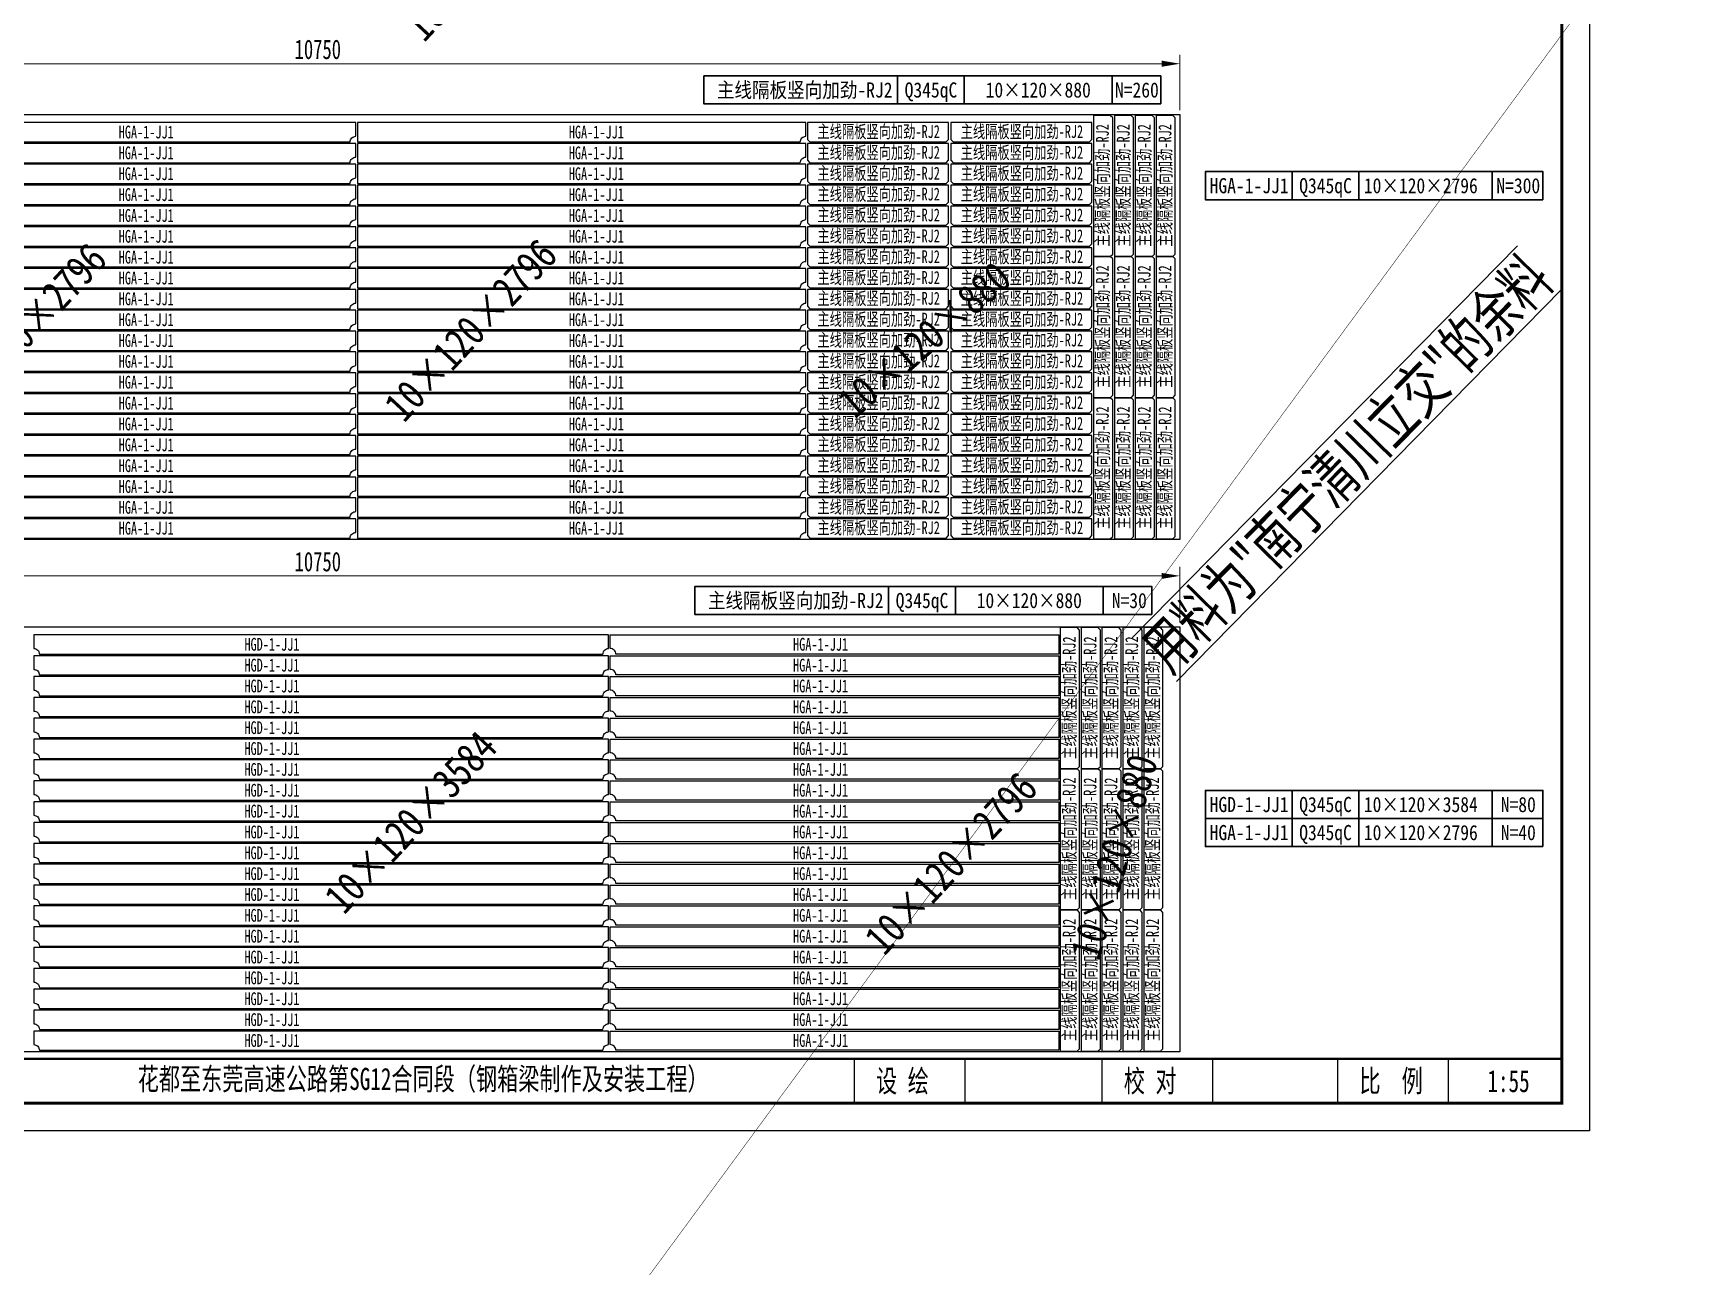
# Model space of a CAD drawing. Extents: x 1629247 to 2251351, y -601856 to -65897.
# Drawn here: x 1905212 to 1915481, y -412824 to -405136 of the extents above; entities that cross this region are included whole.
import ezdxf
from ezdxf.enums import TextEntityAlignment as Align

# ---------------------------------------------------------------- set-up
doc = ezdxf.new("R2010")
doc.units = 0
doc.header["$LTSCALE"] = 2
doc.header["$MEASUREMENT"] = 0
doc.header["$PDMODE"] = 35
doc.header["$PDSIZE"] = 50
doc.layers.get('0').update_dxf_attribs({"linetype": 'CONTINUOUS'})
doc.layers.get('Defpoints').update_dxf_attribs({"linetype": 'CONTINUOUS'})
doc.layers.add('1图框轮廓', color=7, linetype='CONTINUOUS', lineweight=35)
doc.layers.add('A3', color=7, linetype='CONTINUOUS')
doc.styles.add('仿宋', font='仿宋_GB2312_1.ttf', dxfattribs={"width": 0.7})
doc.dimstyles.new('标准标注样式-45', dxfattribs={"dimscale": 45, "dimtxt": 2.7, "dimasz": 2.5, "dimexe": 1.25, "dimexo": 0.625, "dimtad": 1, "dimdec": 0, "dimdsep": 46, "dimtxsty": '仿宋', "dimcen": 2.5, "dimclrd": 3, "dimclre": 3, "dimclrt": 4, "dimazin": 0, "dimtfac": 1, "dimtdec": 0, "dimtmove": 0, "dimatfit": 3, "dimfxl": 1.25, "dimlwd": 13, "dimlwe": 13, "dimarcsym": 0})

# ---------------------------------------------------------------- blocks, each defined once
blk = doc.blocks.new('tukuangA4-')
at = {"layer": 'A3'}
for p, q in [((10266, 173), (10266, 449)), ((10957, 173), (10957, 449)), ((11811, 173), (11811, 449)), ((12502, 173), (12502, 449)), ((13280, 173), (13280, 449)), ((13971, 173), (13971, 449))]:
    blk.add_line(p, q, dxfattribs=at)
blk.add_lwpolyline([(14850, 10500), (14850, 0), (0, 0), (0, 10500)], close=True, dxfattribs=at)
for points, const_width in [([(882, 10327), (14677, 10327), (14677, 173), (882, 173), (882, 10327)], 17.3), ([(882, 449), (14677, 449)], 13.8)]:
    blk.add_lwpolyline(points, dxfattribs=dict(at, const_width=const_width))
at = {"layer": 'A3', "color": 7, "linetype": 'Continuous', "style": '仿宋', "width": 0.7}
for s, p in [('花都至东莞高速公路第SG12合同段（钢箱梁制作及安装工程）', (5798, 255)), ('设 绘', (10401, 242)), ('校 对', (11946, 242)), ('比  例', (13415, 242))]:
    blk.add_text(s, height=138.1, dxfattribs=at).set_placement(p)
blk = doc.blocks.new('*D224')
at = {"color": 3, "lineweight": 13, "ltscale": 3}
for p, q in [((1901613, -405617), (1901613, -405272)), ((1912363, -405617), (1912363, -405272))]:
    blk.add_line(p, q, dxfattribs=at)
at = {"color": 3, "linetype": 'ByBlock', "lineweight": 13, "ltscale": 3}
blk.add_line((1901725, -405328), (1912250, -405328), dxfattribs=at)
at = {"color": 3, "ltscale": 3}
for points in [[(1901725, -405309), (1901725, -405347), (1901613, -405328)], [(1912250, -405309), (1912250, -405347), (1912363, -405328)]]:
    blk.add_solid(points, dxfattribs=at)
at = {"layer": 'Defpoints', "color": 0, "ltscale": 3}
for p in [(1912363, -405328), (1901613, -405645), (1912363, -405645)]:
    blk.add_point(p, dxfattribs=at)
at = {"color": 4, "ltscale": 3, "insert": (1906988, -405239), "char_height": 121.5, "attachment_point": 5, "style": '仿宋'}
blk.add_mtext('10750', dxfattribs=at)
blk = doc.blocks.new('*D226')
at = {"color": 3, "lineweight": 13, "ltscale": 3}
for p, q in [((1901613, -408811), (1901613, -408465)), ((1912363, -408811), (1912363, -408465))]:
    blk.add_line(p, q, dxfattribs=at)
at = {"color": 3, "linetype": 'ByBlock', "lineweight": 13, "ltscale": 3}
blk.add_line((1901725, -408521), (1912250, -408521), dxfattribs=at)
at = {"color": 3, "ltscale": 3}
for points in [[(1901725, -408503), (1901725, -408540), (1901613, -408521)], [(1912250, -408503), (1912250, -408540), (1912363, -408521)]]:
    blk.add_solid(points, dxfattribs=at)
at = {"layer": 'Defpoints', "color": 0, "ltscale": 3}
for p in [(1912363, -408521), (1901613, -408839), (1912363, -408839)]:
    blk.add_point(p, dxfattribs=at)
at = {"color": 4, "ltscale": 3, "insert": (1906988, -408433), "char_height": 121.5, "attachment_point": 5, "style": '仿宋'}
blk.add_mtext('10750', dxfattribs=at)

msp = doc.modelspace()

# ---------------------------------------------------------------- linework, layer by layer
at = {"color": 8, "ltscale": 3, "const_width": 3}
msp.add_lwpolyline([(1907608.1, -366288.8), (1975235.2, -322884.8), (1884585.6, -446157.3)], dxfattribs=at)
at = {"color": 8, "ltscale": 3}
for points in [[(1901612.9, -408295.3), (1901612.9, -405645.3), (1912362.9, -405645.3), (1912362.9, -408295.3)], [(1901612.9, -411489), (1901612.9, -408839), (1912362.9, -408839), (1912362.9, -411489)]]:
    msp.add_lwpolyline(points, close=True, dxfattribs=at)
at = {"color": 1, "ltscale": 3}
for points in [[(1907224.9, -405695.3), (1904428.9, -405695.3), (1904428.9, -405815.3), (1907189.9, -405815.3, -0.4142136), (1907224.9, -405780.3)], [(1910030.9, -405695.3), (1907234.9, -405695.3), (1907234.9, -405815.3), (1909995.9, -405815.3, -0.4142136), (1910030.9, -405780.3)], [(1907224.9, -405825.3), (1904428.9, -405825.3), (1904428.9, -405945.3), (1907189.9, -405945.3, -0.4142136), (1907224.9, -405910.3)], [(1910030.9, -405825.3), (1907234.9, -405825.3), (1907234.9, -405945.3), (1909995.9, -405945.3, -0.4142136), (1910030.9, -405910.3)], [(1907224.9, -405955.3), (1904428.9, -405955.3), (1904428.9, -406075.3), (1907189.9, -406075.3, -0.4142136), (1907224.9, -406040.3)], [(1910030.9, -405955.3), (1907234.9, -405955.3), (1907234.9, -406075.3), (1909995.9, -406075.3, -0.4142136), (1910030.9, -406040.3)], [(1907224.9, -406085.3), (1904428.9, -406085.3), (1904428.9, -406205.3), (1907189.9, -406205.3, -0.4142136), (1907224.9, -406170.3)], [(1910030.9, -406085.3), (1907234.9, -406085.3), (1907234.9, -406205.3), (1909995.9, -406205.3, -0.4142136), (1910030.9, -406170.3)], [(1907224.9, -406215.3), (1904428.9, -406215.3), (1904428.9, -406335.3), (1907189.9, -406335.3, -0.4142136), (1907224.9, -406300.3)], [(1910030.9, -406215.3), (1907234.9, -406215.3), (1907234.9, -406335.3), (1909995.9, -406335.3, -0.4142136), (1910030.9, -406300.3)], [(1907224.9, -406345.3), (1904428.9, -406345.3), (1904428.9, -406465.3), (1907189.9, -406465.3, -0.4142136), (1907224.9, -406430.3)], [(1910030.9, -406345.3), (1907234.9, -406345.3), (1907234.9, -406465.3), (1909995.9, -406465.3, -0.4142136), (1910030.9, -406430.3)], [(1907224.9, -406475.3), (1904428.9, -406475.3), (1904428.9, -406595.3), (1907189.9, -406595.3, -0.4142136), (1907224.9, -406560.3)], [(1910030.9, -406475.3), (1907234.9, -406475.3), (1907234.9, -406595.3), (1909995.9, -406595.3, -0.4142136), (1910030.9, -406560.3)], [(1907224.9, -406605.3), (1904428.9, -406605.3), (1904428.9, -406725.3), (1907189.9, -406725.3, -0.4142136), (1907224.9, -406690.3)], [(1910030.9, -406605.3), (1907234.9, -406605.3), (1907234.9, -406725.3), (1909995.9, -406725.3, -0.4142136), (1910030.9, -406690.3)], [(1907224.9, -406735.3), (1904428.9, -406735.3), (1904428.9, -406855.3), (1907189.9, -406855.3, -0.4142136), (1907224.9, -406820.3)], [(1910030.9, -406735.3), (1907234.9, -406735.3), (1907234.9, -406855.3), (1909995.9, -406855.3, -0.4142136), (1910030.9, -406820.3)], [(1907224.9, -406865.3), (1904428.9, -406865.3), (1904428.9, -406985.3), (1907189.9, -406985.3, -0.4142136), (1907224.9, -406950.3)], [(1910030.9, -406865.3), (1907234.9, -406865.3), (1907234.9, -406985.3), (1909995.9, -406985.3, -0.4142136), (1910030.9, -406950.3)], [(1907224.9, -406995.3), (1904428.9, -406995.3), (1904428.9, -407115.3), (1907189.9, -407115.3, -0.4142136), (1907224.9, -407080.3)], [(1910030.9, -406995.3), (1907234.9, -406995.3), (1907234.9, -407115.3), (1909995.9, -407115.3, -0.4142136), (1910030.9, -407080.3)], [(1907224.9, -407125.3), (1904428.9, -407125.3), (1904428.9, -407245.3), (1907189.9, -407245.3, -0.4142136), (1907224.9, -407210.3)], [(1910030.9, -407125.3), (1907234.9, -407125.3), (1907234.9, -407245.3), (1909995.9, -407245.3, -0.4142136), (1910030.9, -407210.3)], [(1907224.9, -407255.3), (1904428.9, -407255.3), (1904428.9, -407375.3), (1907189.9, -407375.3, -0.4142136), (1907224.9, -407340.3)], [(1910030.9, -407255.3), (1907234.9, -407255.3), (1907234.9, -407375.3), (1909995.9, -407375.3, -0.4142136), (1910030.9, -407340.3)], [(1907224.9, -407385.3), (1904428.9, -407385.3), (1904428.9, -407505.3), (1907189.9, -407505.3, -0.4142136), (1907224.9, -407470.3)], [(1910030.9, -407385.3), (1907234.9, -407385.3), (1907234.9, -407505.3), (1909995.9, -407505.3, -0.4142136), (1910030.9, -407470.3)], [(1907224.9, -407515.3), (1904428.9, -407515.3), (1904428.9, -407635.3), (1907189.9, -407635.3, -0.4142136), (1907224.9, -407600.3)], [(1910030.9, -407515.3), (1907234.9, -407515.3), (1907234.9, -407635.3), (1909995.9, -407635.3, -0.4142136), (1910030.9, -407600.3)], [(1907224.9, -407645.3), (1904428.9, -407645.3), (1904428.9, -407765.3), (1907189.9, -407765.3, -0.4142136), (1907224.9, -407730.3)], [(1910030.9, -407645.3), (1907234.9, -407645.3), (1907234.9, -407765.3), (1909995.9, -407765.3, -0.4142136), (1910030.9, -407730.3)], [(1907224.9, -407775.3), (1904428.9, -407775.3), (1904428.9, -407895.3), (1907189.9, -407895.3, -0.4142136), (1907224.9, -407860.3)], [(1910030.9, -407775.3), (1907234.9, -407775.3), (1907234.9, -407895.3), (1909995.9, -407895.3, -0.4142136), (1910030.9, -407860.3)], [(1907224.9, -407905.3), (1904428.9, -407905.3), (1904428.9, -408025.3), (1907189.9, -408025.3, -0.4142136), (1907224.9, -407990.3)], [(1910030.9, -407905.3), (1907234.9, -407905.3), (1907234.9, -408025.3), (1909995.9, -408025.3, -0.4142136), (1910030.9, -407990.3)], [(1907224.9, -408035.3), (1904428.9, -408035.3), (1904428.9, -408155.3), (1907189.9, -408155.3, -0.4142136), (1907224.9, -408120.3)], [(1910030.9, -408035.3), (1907234.9, -408035.3), (1907234.9, -408155.3), (1909995.9, -408155.3, -0.4142136), (1910030.9, -408120.3)], [(1907224.9, -408165.3), (1904428.9, -408165.3), (1904428.9, -408285.3), (1907189.9, -408285.3, -0.4142136), (1907224.9, -408250.3)], [(1910030.9, -408165.3), (1907234.9, -408165.3), (1907234.9, -408285.3), (1909995.9, -408285.3, -0.4142136), (1910030.9, -408250.3)], [(1905251.9, -409009), (1908765.9, -409009, -0.4142136), (1908800.9, -408974), (1908800.9, -408889), (1905216.9, -408889), (1905216.9, -408974, -0.4142136)], [(1908810.9, -408889), (1911606.9, -408889), (1911606.9, -409009), (1908845.9, -409009, 0.4142136), (1908810.9, -408974)], [(1905251.9, -409139), (1908765.9, -409139, -0.4142136), (1908800.9, -409104), (1908800.9, -409019), (1905216.9, -409019), (1905216.9, -409104, -0.4142136)], [(1908810.9, -409019), (1911606.9, -409019), (1911606.9, -409139), (1908845.9, -409139, 0.4142136), (1908810.9, -409104)], [(1905251.9, -409269), (1908765.9, -409269, -0.4142136), (1908800.9, -409234), (1908800.9, -409149), (1905216.9, -409149), (1905216.9, -409234, -0.4142136)], [(1908810.9, -409149), (1911606.9, -409149), (1911606.9, -409269), (1908845.9, -409269, 0.4142136), (1908810.9, -409234)], [(1905251.9, -409399), (1908765.9, -409399, -0.4142136), (1908800.9, -409364), (1908800.9, -409279), (1905216.9, -409279), (1905216.9, -409364, -0.4142136)], [(1908810.9, -409279), (1911606.9, -409279), (1911606.9, -409399), (1908845.9, -409399, 0.4142136), (1908810.9, -409364)], [(1905251.9, -409529), (1908765.9, -409529, -0.4142136), (1908800.9, -409494), (1908800.9, -409409), (1905216.9, -409409), (1905216.9, -409494, -0.4142136)], [(1908810.9, -409409), (1911606.9, -409409), (1911606.9, -409529), (1908845.9, -409529, 0.4142136), (1908810.9, -409494)], [(1905251.9, -409659), (1908765.9, -409659, -0.4142136), (1908800.9, -409624), (1908800.9, -409539), (1905216.9, -409539), (1905216.9, -409624, -0.4142136)], [(1908810.9, -409539), (1911606.9, -409539), (1911606.9, -409659), (1908845.9, -409659, 0.4142136), (1908810.9, -409624)], [(1905251.9, -409789), (1908765.9, -409789, -0.4142136), (1908800.9, -409754), (1908800.9, -409669), (1905216.9, -409669), (1905216.9, -409754, -0.4142136)], [(1908810.9, -409669), (1911606.9, -409669), (1911606.9, -409789), (1908845.9, -409789, 0.4142136), (1908810.9, -409754)], [(1905251.9, -409919), (1908765.9, -409919, -0.4142136), (1908800.9, -409884), (1908800.9, -409799), (1905216.9, -409799), (1905216.9, -409884, -0.4142136)], [(1908810.9, -409799), (1911606.9, -409799), (1911606.9, -409919), (1908845.9, -409919, 0.4142136), (1908810.9, -409884)], [(1905251.9, -410049), (1908765.9, -410049, -0.4142136), (1908800.9, -410014), (1908800.9, -409929), (1905216.9, -409929), (1905216.9, -410014, -0.4142136)], [(1908810.9, -409929), (1911606.9, -409929), (1911606.9, -410049), (1908845.9, -410049, 0.4142136), (1908810.9, -410014)], [(1905251.9, -410179), (1908765.9, -410179, -0.4142136), (1908800.9, -410144), (1908800.9, -410059), (1905216.9, -410059), (1905216.9, -410144, -0.4142136)], [(1908810.9, -410059), (1911606.9, -410059), (1911606.9, -410179), (1908845.9, -410179, 0.4142136), (1908810.9, -410144)], [(1905251.9, -410309), (1908765.9, -410309, -0.4142136), (1908800.9, -410274), (1908800.9, -410189), (1905216.9, -410189), (1905216.9, -410274, -0.4142136)], [(1908810.9, -410189), (1911606.9, -410189), (1911606.9, -410309), (1908845.9, -410309, 0.4142136), (1908810.9, -410274)], [(1905251.9, -410439), (1908765.9, -410439, -0.4142136), (1908800.9, -410404), (1908800.9, -410319), (1905216.9, -410319), (1905216.9, -410404, -0.4142136)], [(1908810.9, -410319), (1911606.9, -410319), (1911606.9, -410439), (1908845.9, -410439, 0.4142136), (1908810.9, -410404)], [(1905251.9, -410569), (1908765.9, -410569, -0.4142136), (1908800.9, -410534), (1908800.9, -410449), (1905216.9, -410449), (1905216.9, -410534, -0.4142136)], [(1908810.9, -410449), (1911606.9, -410449), (1911606.9, -410569), (1908845.9, -410569, 0.4142136), (1908810.9, -410534)], [(1905251.9, -410699), (1908765.9, -410699, -0.4142136), (1908800.9, -410664), (1908800.9, -410579), (1905216.9, -410579), (1905216.9, -410664, -0.4142136)], [(1908810.9, -410579), (1911606.9, -410579), (1911606.9, -410699), (1908845.9, -410699, 0.4142136), (1908810.9, -410664)], [(1905251.9, -410829), (1908765.9, -410829, -0.4142136), (1908800.9, -410794), (1908800.9, -410709), (1905216.9, -410709), (1905216.9, -410794, -0.4142136)], [(1908810.9, -410709), (1911606.9, -410709), (1911606.9, -410829), (1908845.9, -410829, 0.4142136), (1908810.9, -410794)], [(1905251.9, -410959), (1908765.9, -410959, -0.4142136), (1908800.9, -410924), (1908800.9, -410839), (1905216.9, -410839), (1905216.9, -410924, -0.4142136)], [(1908810.9, -410839), (1911606.9, -410839), (1911606.9, -410959), (1908845.9, -410959, 0.4142136), (1908810.9, -410924)], [(1905251.9, -411089), (1908765.9, -411089, -0.4142136), (1908800.9, -411054), (1908800.9, -410969), (1905216.9, -410969), (1905216.9, -411054, -0.4142136)], [(1908810.9, -410969), (1911606.9, -410969), (1911606.9, -411089), (1908845.9, -411089, 0.4142136), (1908810.9, -411054)], [(1905251.9, -411219), (1908765.9, -411219, -0.4142136), (1908800.9, -411184), (1908800.9, -411099), (1905216.9, -411099), (1905216.9, -411184, -0.4142136)], [(1908810.9, -411099), (1911606.9, -411099), (1911606.9, -411219), (1908845.9, -411219, 0.4142136), (1908810.9, -411184)], [(1905251.9, -411349), (1908765.9, -411349, -0.4142136), (1908800.9, -411314), (1908800.9, -411229), (1905216.9, -411229), (1905216.9, -411314, -0.4142136)], [(1908810.9, -411229), (1911606.9, -411229), (1911606.9, -411349), (1908845.9, -411349, 0.4142136), (1908810.9, -411314)], [(1905251.9, -411479), (1908765.9, -411479, -0.4142136), (1908800.9, -411444), (1908800.9, -411359), (1905216.9, -411359), (1905216.9, -411444, -0.4142136)], [(1908810.9, -411359), (1911606.9, -411359), (1911606.9, -411479), (1908845.9, -411479, 0.4142136), (1908810.9, -411444)]]:
    msp.add_lwpolyline(points, format="xyb", close=True, dxfattribs=at)
for points in [[(1910920.9, -405695.3), (1910040.9, -405695.3), (1910040.9, -405800.3), (1910055.9, -405815.3), (1910905.9, -405815.3), (1910920.9, -405800.3)], [(1911814, -405695.3), (1910934, -405695.3), (1910934, -405800.3), (1910949, -405815.3), (1911799, -405815.3), (1911814, -405800.3)], [(1911824, -405650.3), (1911824, -406530.3), (1911929, -406530.3), (1911944, -406515.3), (1911944, -405665.3), (1911929, -405650.3)], [(1911954, -405650.3), (1911954, -406530.3), (1912059, -406530.3), (1912074, -406515.3), (1912074, -405665.3), (1912059, -405650.3)], [(1912084, -405650.3), (1912084, -406530.3), (1912189, -406530.3), (1912204, -406515.3), (1912204, -405665.3), (1912189, -405650.3)], [(1912214, -405650.3), (1912214, -406530.3), (1912319, -406530.3), (1912334, -406515.3), (1912334, -405665.3), (1912319, -405650.3)], [(1910920.9, -405825.3), (1910040.9, -405825.3), (1910040.9, -405930.3), (1910055.9, -405945.3), (1910905.9, -405945.3), (1910920.9, -405930.3)], [(1911814, -405825.3), (1910934, -405825.3), (1910934, -405930.3), (1910949, -405945.3), (1911799, -405945.3), (1911814, -405930.3)], [(1910920.9, -405955.3), (1910040.9, -405955.3), (1910040.9, -406060.3), (1910055.9, -406075.3), (1910905.9, -406075.3), (1910920.9, -406060.3)], [(1911814, -405955.3), (1910934, -405955.3), (1910934, -406060.3), (1910949, -406075.3), (1911799, -406075.3), (1911814, -406060.3)], [(1910920.9, -406085.3), (1910040.9, -406085.3), (1910040.9, -406190.3), (1910055.9, -406205.3), (1910905.9, -406205.3), (1910920.9, -406190.3)], [(1911814, -406085.3), (1910934, -406085.3), (1910934, -406190.3), (1910949, -406205.3), (1911799, -406205.3), (1911814, -406190.3)], [(1910920.9, -406215.3), (1910040.9, -406215.3), (1910040.9, -406320.3), (1910055.9, -406335.3), (1910905.9, -406335.3), (1910920.9, -406320.3)], [(1911814, -406215.3), (1910934, -406215.3), (1910934, -406320.3), (1910949, -406335.3), (1911799, -406335.3), (1911814, -406320.3)], [(1910920.9, -406345.3), (1910040.9, -406345.3), (1910040.9, -406450.3), (1910055.9, -406465.3), (1910905.9, -406465.3), (1910920.9, -406450.3)], [(1911814, -406345.3), (1910934, -406345.3), (1910934, -406450.3), (1910949, -406465.3), (1911799, -406465.3), (1911814, -406450.3)], [(1910920.9, -406475.3), (1910040.9, -406475.3), (1910040.9, -406580.3), (1910055.9, -406595.3), (1910905.9, -406595.3), (1910920.9, -406580.3)], [(1911814, -406475.3), (1910934, -406475.3), (1910934, -406580.3), (1910949, -406595.3), (1911799, -406595.3), (1911814, -406580.3)], [(1911824, -406530.3), (1911824, -407410.3), (1911929, -407410.3), (1911944, -407395.3), (1911944, -406545.3), (1911929, -406530.3)], [(1911954, -406530.3), (1911954, -407410.3), (1912059, -407410.3), (1912074, -407395.3), (1912074, -406545.3), (1912059, -406530.3)], [(1912084, -406530.3), (1912084, -407410.3), (1912189, -407410.3), (1912204, -407395.3), (1912204, -406545.3), (1912189, -406530.3)], [(1912214, -406530.3), (1912214, -407410.3), (1912319, -407410.3), (1912334, -407395.3), (1912334, -406545.3), (1912319, -406530.3)], [(1910920.9, -406605.3), (1910040.9, -406605.3), (1910040.9, -406710.3), (1910055.9, -406725.3), (1910905.9, -406725.3), (1910920.9, -406710.3)], [(1911814, -406605.3), (1910934, -406605.3), (1910934, -406710.3), (1910949, -406725.3), (1911799, -406725.3), (1911814, -406710.3)], [(1910920.9, -406735.3), (1910040.9, -406735.3), (1910040.9, -406840.3), (1910055.9, -406855.3), (1910905.9, -406855.3), (1910920.9, -406840.3)], [(1911814, -406735.3), (1910934, -406735.3), (1910934, -406840.3), (1910949, -406855.3), (1911799, -406855.3), (1911814, -406840.3)], [(1910920.9, -406865.3), (1910040.9, -406865.3), (1910040.9, -406970.3), (1910055.9, -406985.3), (1910905.9, -406985.3), (1910920.9, -406970.3)], [(1911814, -406865.3), (1910934, -406865.3), (1910934, -406970.3), (1910949, -406985.3), (1911799, -406985.3), (1911814, -406970.3)], [(1910920.9, -406995.3), (1910040.9, -406995.3), (1910040.9, -407100.3), (1910055.9, -407115.3), (1910905.9, -407115.3), (1910920.9, -407100.3)], [(1911814, -406995.3), (1910934, -406995.3), (1910934, -407100.3), (1910949, -407115.3), (1911799, -407115.3), (1911814, -407100.3)], [(1910920.9, -407125.3), (1910040.9, -407125.3), (1910040.9, -407230.3), (1910055.9, -407245.3), (1910905.9, -407245.3), (1910920.9, -407230.3)], [(1911814, -407125.3), (1910934, -407125.3), (1910934, -407230.3), (1910949, -407245.3), (1911799, -407245.3), (1911814, -407230.3)], [(1910920.9, -407255.3), (1910040.9, -407255.3), (1910040.9, -407360.3), (1910055.9, -407375.3), (1910905.9, -407375.3), (1910920.9, -407360.3)], [(1911814, -407255.3), (1910934, -407255.3), (1910934, -407360.3), (1910949, -407375.3), (1911799, -407375.3), (1911814, -407360.3)], [(1910920.9, -407385.3), (1910040.9, -407385.3), (1910040.9, -407490.3), (1910055.9, -407505.3), (1910905.9, -407505.3), (1910920.9, -407490.3)], [(1911814, -407385.3), (1910934, -407385.3), (1910934, -407490.3), (1910949, -407505.3), (1911799, -407505.3), (1911814, -407490.3)], [(1911824, -407410.3), (1911824, -408290.3), (1911929, -408290.3), (1911944, -408275.3), (1911944, -407425.3), (1911929, -407410.3)], [(1911954, -407410.3), (1911954, -408290.3), (1912059, -408290.3), (1912074, -408275.3), (1912074, -407425.3), (1912059, -407410.3)], [(1912084, -407410.3), (1912084, -408290.3), (1912189, -408290.3), (1912204, -408275.3), (1912204, -407425.3), (1912189, -407410.3)], [(1912214, -407410.3), (1912214, -408290.3), (1912319, -408290.3), (1912334, -408275.3), (1912334, -407425.3), (1912319, -407410.3)], [(1910920.9, -407515.3), (1910040.9, -407515.3), (1910040.9, -407620.3), (1910055.9, -407635.3), (1910905.9, -407635.3), (1910920.9, -407620.3)], [(1911814, -407515.3), (1910934, -407515.3), (1910934, -407620.3), (1910949, -407635.3), (1911799, -407635.3), (1911814, -407620.3)], [(1910920.9, -407645.3), (1910040.9, -407645.3), (1910040.9, -407750.3), (1910055.9, -407765.3), (1910905.9, -407765.3), (1910920.9, -407750.3)], [(1911814, -407645.3), (1910934, -407645.3), (1910934, -407750.3), (1910949, -407765.3), (1911799, -407765.3), (1911814, -407750.3)], [(1910920.9, -407775.3), (1910040.9, -407775.3), (1910040.9, -407880.3), (1910055.9, -407895.3), (1910905.9, -407895.3), (1910920.9, -407880.3)], [(1911814, -407775.3), (1910934, -407775.3), (1910934, -407880.3), (1910949, -407895.3), (1911799, -407895.3), (1911814, -407880.3)], [(1910920.9, -407905.3), (1910040.9, -407905.3), (1910040.9, -408010.3), (1910055.9, -408025.3), (1910905.9, -408025.3), (1910920.9, -408010.3)], [(1911814, -407905.3), (1910934, -407905.3), (1910934, -408010.3), (1910949, -408025.3), (1911799, -408025.3), (1911814, -408010.3)], [(1910920.9, -408035.3), (1910040.9, -408035.3), (1910040.9, -408140.3), (1910055.9, -408155.3), (1910905.9, -408155.3), (1910920.9, -408140.3)], [(1911814, -408035.3), (1910934, -408035.3), (1910934, -408140.3), (1910949, -408155.3), (1911799, -408155.3), (1911814, -408140.3)], [(1910920.9, -408165.3), (1910040.9, -408165.3), (1910040.9, -408270.3), (1910055.9, -408285.3), (1910905.9, -408285.3), (1910920.9, -408270.3)], [(1911814, -408165.3), (1910934, -408165.3), (1910934, -408270.3), (1910949, -408285.3), (1911799, -408285.3), (1911814, -408270.3)], [(1911616.9, -408844), (1911616.9, -409724), (1911721.9, -409724), (1911736.9, -409709), (1911736.9, -408859), (1911721.9, -408844)], [(1911746.9, -408844), (1911746.9, -409724), (1911851.9, -409724), (1911866.9, -409709), (1911866.9, -408859), (1911851.9, -408844)], [(1911876.9, -408844), (1911876.9, -409724), (1911981.9, -409724), (1911996.9, -409709), (1911996.9, -408859), (1911981.9, -408844)], [(1912006.9, -408844), (1912006.9, -409724), (1912111.9, -409724), (1912126.9, -409709), (1912126.9, -408859), (1912111.9, -408844)], [(1912136.9, -408844), (1912136.9, -409724), (1912241.9, -409724), (1912256.9, -409709), (1912256.9, -408859), (1912241.9, -408844)], [(1911616.9, -409724), (1911616.9, -410604), (1911721.9, -410604), (1911736.9, -410589), (1911736.9, -409739), (1911721.9, -409724)], [(1911746.9, -409724), (1911746.9, -410604), (1911851.9, -410604), (1911866.9, -410589), (1911866.9, -409739), (1911851.9, -409724)], [(1911876.9, -409724), (1911876.9, -410604), (1911981.9, -410604), (1911996.9, -410589), (1911996.9, -409739), (1911981.9, -409724)], [(1912006.9, -409724), (1912006.9, -410604), (1912111.9, -410604), (1912126.9, -410589), (1912126.9, -409739), (1912111.9, -409724)], [(1912136.9, -409724), (1912136.9, -410604), (1912241.9, -410604), (1912256.9, -410589), (1912256.9, -409739), (1912241.9, -409724)], [(1911616.9, -410604), (1911616.9, -411484), (1911721.9, -411484), (1911736.9, -411469), (1911736.9, -410619), (1911721.9, -410604)], [(1911746.9, -410604), (1911746.9, -411484), (1911851.9, -411484), (1911866.9, -411469), (1911866.9, -410619), (1911851.9, -410604)], [(1911876.9, -410604), (1911876.9, -411484), (1911981.9, -411484), (1911996.9, -411469), (1911996.9, -410619), (1911981.9, -410604)], [(1912006.9, -410604), (1912006.9, -411484), (1912111.9, -411484), (1912126.9, -411469), (1912126.9, -410619), (1912111.9, -410604)], [(1912136.9, -410604), (1912136.9, -411484), (1912241.9, -411484), (1912256.9, -411469), (1912256.9, -410619), (1912241.9, -410604)]]:
    msp.add_lwpolyline(points, close=True, dxfattribs=at)
at = {"layer": '1图框轮廓', "color": 30, "ltscale": 3}
for points in [[(1912243.1, -405579.2), (1909394.8, -405579.2), (1909394.8, -405404.2), (1912243.1, -405404.2)], [(1910602.6, -405579.2), (1910602.6, -405579.2), (1910602.6, -405404.2), (1910602.6, -405404.2)], [(1911018.6, -405579.2), (1911018.6, -405579.2), (1911018.6, -405404.2), (1911018.6, -405404.2)], [(1911940.6, -405579.2), (1911940.6, -405579.2), (1911940.6, -405404.2), (1911940.6, -405404.2)], [(1914625.5, -406176), (1912521.9, -406176), (1912521.9, -406001), (1914625.5, -406001)], [(1913062.6, -406176), (1913062.6, -406176), (1913062.6, -406001), (1913062.6, -406001)], [(1913478.6, -406176), (1913478.6, -406176), (1913478.6, -406001), (1913478.6, -406001)], [(1914308.7, -406176), (1914308.7, -406176), (1914308.7, -406001), (1914308.7, -406001)], [(1912187.2, -408762.3), (1909338.9, -408762.3), (1909338.9, -408587.3), (1912187.2, -408587.3)], [(1910546.8, -408762.3), (1910546.8, -408762.3), (1910546.8, -408587.3), (1910546.8, -408587.3)], [(1910962.8, -408762.3), (1910962.8, -408762.3), (1910962.8, -408587.3), (1910962.8, -408587.3)], [(1911884.8, -408762.3), (1911884.8, -408762.3), (1911884.8, -408587.3), (1911884.8, -408587.3)], [(1914625.5, -410034.2), (1912521.9, -410034.2), (1912521.9, -409859.2), (1914625.5, -409859.2)], [(1913062.6, -410034.2), (1913062.6, -410034.2), (1913062.6, -409859.2), (1913062.6, -409859.2)], [(1913478.6, -410034.2), (1913478.6, -410034.2), (1913478.6, -409859.2), (1913478.6, -409859.2)], [(1914308.7, -410034.2), (1914308.7, -410034.2), (1914308.7, -409859.2), (1914308.7, -409859.2)], [(1914625.5, -410209.2), (1912521.9, -410209.2), (1912521.9, -410034.2), (1914625.5, -410034.2)], [(1913062.6, -410209.2), (1913062.6, -410209.2), (1913062.6, -410034.2), (1913062.6, -410034.2)], [(1913478.6, -410209.2), (1913478.6, -410209.2), (1913478.6, -410034.2), (1913478.6, -410034.2)], [(1914308.7, -410209.2), (1914308.7, -410209.2), (1914308.7, -410034.2), (1914308.7, -410034.2)]]:
    msp.add_lwpolyline(points, close=True, dxfattribs=at)

# ---------------------------------------------------------------- block references
at = {"color": 8}
msp.add_blockref('tukuangA4-', (1900067, -411981.5), dxfattribs=at)

# ---------------------------------------------------------------- texts
at = {"color": 7, "style": '仿宋', "width": 0.85}
for s, rotation, p in [('10×120×3784', 47.05345, (1908065.1, -404616.6)), ('10×120×2796', 47.05345, (1907939.8, -406988.4)), ('10×120×2796', 47.05345, (1905131.9, -407015.3)), ('10×120×880', 40.87392, (1910769, -407047.4)), ('10×120×3584', 47.05345, (1907566.1, -410055.7)), ('10×120×880', 73.55346, (1911951.8, -410273)), ('10×120×2796', 47.05345, (1910934.2, -410312.1))]:
    msp.add_text(s, height=189, rotation=rotation, dxfattribs=at).set_placement(p, align=Align.MIDDLE_CENTER)
for s, p in [('主线隔板竖向加劲-RJ2', (1910023.4, -405491.7)), ('Q345qC', (1910810.6, -405491.7)), ('10×120×880', (1911479.6, -405491.7)), ('N=260', (1912094.6, -405491.7)), ('HGA-1-JJ1', (1912794.1, -406088.5)), ('Q345qC', (1913270.6, -406088.5)), ('10×120×2796', (1913864.8, -406088.5)), ('N=300', (1914472.5, -406088.5)), ('主线隔板竖向加劲-RJ2', (1909967.5, -408674.8)), ('Q345qC', (1910754.8, -408674.8)), ('10×120×880', (1911423.8, -408674.8)), ('N=30', (1912047.2, -408674.8)), ('HGD-1-JJ1', (1912794.1, -409946.7)), ('Q345qC', (1913270.6, -409946.7)), ('10×120×3584', (1913864.8, -409946.7)), ('N=80', (1914472.5, -409946.7)), ('HGA-1-JJ1', (1912794.1, -410121.7)), ('Q345qC', (1913270.6, -410121.7)), ('10×120×2796', (1913864.8, -410121.7)), ('N=40', (1914472.5, -410121.7))]:
    msp.add_text(s, height=94.5, dxfattribs=at).set_placement(p, align=Align.MIDDLE_CENTER)
at = {"layer": 'A3', "color": 6, "linetype": 'Continuous', "style": '仿宋', "width": 0.7}
for s, p in [('HGA-1-JJ1', (1905918.3, -405794)), ('HGA-1-JJ1', (1908724.3, -405794)), ('主线隔板竖向加劲-RJ2', (1910484.6, -405790.8)), ('主线隔板竖向加劲-RJ2', (1911377.7, -405790.8)), ('主线隔板竖向加劲-RJ2', (1910484.6, -405920.8)), ('主线隔板竖向加劲-RJ2', (1911377.7, -405920.8)), ('HGA-1-JJ1', (1905918.3, -405924)), ('HGA-1-JJ1', (1908724.3, -405924)), ('HGA-1-JJ1', (1905918.3, -406054)), ('HGA-1-JJ1', (1908724.3, -406054)), ('主线隔板竖向加劲-RJ2', (1910484.6, -406050.8)), ('主线隔板竖向加劲-RJ2', (1911377.7, -406050.8)), ('HGA-1-JJ1', (1905918.3, -406184)), ('HGA-1-JJ1', (1908724.3, -406184)), ('主线隔板竖向加劲-RJ2', (1910484.6, -406180.8)), ('主线隔板竖向加劲-RJ2', (1911377.7, -406180.8)), ('HGA-1-JJ1', (1905918.3, -406314)), ('HGA-1-JJ1', (1908724.3, -406314)), ('主线隔板竖向加劲-RJ2', (1910484.6, -406310.8)), ('主线隔板竖向加劲-RJ2', (1911377.7, -406310.8)), ('HGA-1-JJ1', (1905918.3, -406444)), ('HGA-1-JJ1', (1908724.3, -406444)), ('主线隔板竖向加劲-RJ2', (1910484.6, -406440.8)), ('主线隔板竖向加劲-RJ2', (1911377.7, -406440.8)), ('HGA-1-JJ1', (1905918.3, -406574)), ('HGA-1-JJ1', (1908724.3, -406574)), ('主线隔板竖向加劲-RJ2', (1910484.6, -406570.8)), ('主线隔板竖向加劲-RJ2', (1911377.7, -406570.8)), ('HGA-1-JJ1', (1905918.3, -406704)), ('HGA-1-JJ1', (1908724.3, -406704)), ('主线隔板竖向加劲-RJ2', (1910484.6, -406700.8)), ('主线隔板竖向加劲-RJ2', (1911377.7, -406700.8)), ('HGA-1-JJ1', (1905918.3, -406834)), ('HGA-1-JJ1', (1908724.3, -406834)), ('主线隔板竖向加劲-RJ2', (1910484.6, -406830.8)), ('主线隔板竖向加劲-RJ2', (1911377.7, -406830.8)), ('HGA-1-JJ1', (1905918.3, -406964)), ('HGA-1-JJ1', (1908724.3, -406964)), ('主线隔板竖向加劲-RJ2', (1910484.6, -406960.8)), ('主线隔板竖向加劲-RJ2', (1911377.7, -406960.8)), ('HGA-1-JJ1', (1905918.3, -407094)), ('HGA-1-JJ1', (1908724.3, -407094)), ('主线隔板竖向加劲-RJ2', (1910484.6, -407090.8)), ('主线隔板竖向加劲-RJ2', (1911377.7, -407090.8)), ('HGA-1-JJ1', (1905918.3, -407224)), ('HGA-1-JJ1', (1908724.3, -407224)), ('主线隔板竖向加劲-RJ2', (1910484.6, -407220.8)), ('主线隔板竖向加劲-RJ2', (1911377.7, -407220.8)), ('HGA-1-JJ1', (1905918.3, -407354)), ('HGA-1-JJ1', (1908724.3, -407354)), ('主线隔板竖向加劲-RJ2', (1910484.6, -407350.8)), ('主线隔板竖向加劲-RJ2', (1911377.7, -407350.8)), ('HGA-1-JJ1', (1905918.3, -407484)), ('HGA-1-JJ1', (1908724.3, -407484)), ('主线隔板竖向加劲-RJ2', (1910484.6, -407480.8)), ('主线隔板竖向加劲-RJ2', (1911377.7, -407480.8)), ('HGA-1-JJ1', (1905918.3, -407614)), ('HGA-1-JJ1', (1908724.3, -407614)), ('主线隔板竖向加劲-RJ2', (1910484.6, -407610.8)), ('主线隔板竖向加劲-RJ2', (1911377.7, -407610.8)), ('HGA-1-JJ1', (1905918.3, -407744)), ('HGA-1-JJ1', (1908724.3, -407744)), ('主线隔板竖向加劲-RJ2', (1910484.6, -407740.8)), ('主线隔板竖向加劲-RJ2', (1911377.7, -407740.8)), ('主线隔板竖向加劲-RJ2', (1910484.6, -407870.8)), ('主线隔板竖向加劲-RJ2', (1911377.7, -407870.8)), ('HGA-1-JJ1', (1905918.3, -407874)), ('HGA-1-JJ1', (1908724.3, -407874)), ('HGA-1-JJ1', (1905918.3, -408004)), ('HGA-1-JJ1', (1908724.3, -408004)), ('主线隔板竖向加劲-RJ2', (1910484.6, -408000.8)), ('主线隔板竖向加劲-RJ2', (1911377.7, -408000.8)), ('HGA-1-JJ1', (1905918.3, -408134)), ('HGA-1-JJ1', (1908724.3, -408134)), ('主线隔板竖向加劲-RJ2', (1910484.6, -408130.8)), ('主线隔板竖向加劲-RJ2', (1911377.7, -408130.8)), ('HGA-1-JJ1', (1905918.3, -408264)), ('HGA-1-JJ1', (1908724.3, -408264)), ('主线隔板竖向加劲-RJ2', (1910484.6, -408260.8)), ('主线隔板竖向加劲-RJ2', (1911377.7, -408260.8)), ('HGD-1-JJ1', (1906702, -408987.7)), ('HGA-1-JJ1', (1910122.6, -408987.7)), ('HGD-1-JJ1', (1906702, -409117.7)), ('HGA-1-JJ1', (1910122.6, -409117.7)), ('HGD-1-JJ1', (1906702, -409247.7)), ('HGA-1-JJ1', (1910122.6, -409247.7)), ('HGD-1-JJ1', (1906702, -409377.7)), ('HGA-1-JJ1', (1910122.6, -409377.7)), ('HGD-1-JJ1', (1906702, -409507.7)), ('HGA-1-JJ1', (1910122.6, -409507.7)), ('HGD-1-JJ1', (1906702, -409637.7)), ('HGA-1-JJ1', (1910122.6, -409637.7)), ('HGD-1-JJ1', (1906702, -409767.7)), ('HGA-1-JJ1', (1910122.6, -409767.7)), ('HGD-1-JJ1', (1906702, -409897.7)), ('HGA-1-JJ1', (1910122.6, -409897.7)), ('HGD-1-JJ1', (1906702, -410027.7)), ('HGA-1-JJ1', (1910122.6, -410027.7)), ('HGD-1-JJ1', (1906702, -410157.7)), ('HGA-1-JJ1', (1910122.6, -410157.7)), ('HGD-1-JJ1', (1906702, -410287.7)), ('HGA-1-JJ1', (1910122.6, -410287.7)), ('HGD-1-JJ1', (1906702, -410417.7)), ('HGA-1-JJ1', (1910122.6, -410417.7)), ('HGD-1-JJ1', (1906702, -410547.7)), ('HGA-1-JJ1', (1910122.6, -410547.7)), ('HGD-1-JJ1', (1906702, -410677.7)), ('HGA-1-JJ1', (1910122.6, -410677.7)), ('HGD-1-JJ1', (1906702, -410807.7)), ('HGA-1-JJ1', (1910122.6, -410807.7)), ('HGD-1-JJ1', (1906702, -410937.7)), ('HGA-1-JJ1', (1910122.6, -410937.7)), ('HGD-1-JJ1', (1906702, -411067.7)), ('HGA-1-JJ1', (1910122.6, -411067.7)), ('HGD-1-JJ1', (1906702, -411197.7)), ('HGA-1-JJ1', (1910122.6, -411197.7)), ('HGD-1-JJ1', (1906702, -411327.7)), ('HGA-1-JJ1', (1910122.6, -411327.7)), ('HGD-1-JJ1', (1906702, -411457.7)), ('HGA-1-JJ1', (1910122.6, -411457.7))]:
    msp.add_text(s, height=80, dxfattribs=at).set_placement(p, align=Align.CENTER)
for p in [(1911919.5, -406086.7), (1912049.5, -406086.7), (1912179.5, -406086.7), (1912309.5, -406086.7), (1911919.5, -406966.7), (1912049.5, -406966.7), (1912179.5, -406966.7), (1912309.5, -406966.7), (1911919.5, -407846.7), (1912049.5, -407846.7), (1912179.5, -407846.7), (1912309.5, -407846.7), (1911712.3, -409280.4), (1911842.3, -409280.4), (1911972.3, -409280.4), (1912102.3, -409280.4), (1912232.3, -409280.4), (1911712.3, -410160.4), (1911842.3, -410160.4), (1911972.3, -410160.4), (1912102.3, -410160.4), (1912232.3, -410160.4), (1911712.3, -411040.4), (1911842.3, -411040.4), (1911972.3, -411040.4), (1912102.3, -411040.4), (1912232.3, -411040.4)]:
    msp.add_text('主线隔板竖向加劲-RJ2', height=80, rotation=90, dxfattribs=at).set_placement(p, align=Align.CENTER)
at = {"layer": 'A3', "color": 5, "linetype": 'Continuous', "style": '仿宋', "width": 0.7}
msp.add_text('%%U%%O用料为"南宁清川立交"的余料', height=276.19, rotation=45.50296, dxfattribs=at).set_placement((1912302.3, -409140.3))
at = {"layer": 'A3', "color": 7, "linetype": 'Continuous', "style": '仿宋', "width": 0.7}
msp.add_text('1:55', height=138.1, dxfattribs=at).set_placement((1914280.3, -411740))

# ---------------------------------------------------------------- dimensions: what is measured, and where the dimension line sits
at = {"color": 8, "ltscale": 3}
for base, p1, p2, picture, middle in [((1912362.9, -405327.8), (1901612.9, -405645.3), (1912362.9, -405645.3), '*D224', (1906987.9, -405238.9)), ((1912362.9, -408521.5), (1901612.9, -408839), (1912362.9, -408839), '*D226', (1906987.9, -408432.6))]:
    dim = msp.add_linear_dim(base=base, p1=p1, p2=p2, dimstyle='标准标注样式-45', dxfattribs=at)
    dim.commit()
    dim.dimension.update_dxf_attribs({"geometry": picture, "text_midpoint": middle})

doc.saveas('drawing.dxf')
